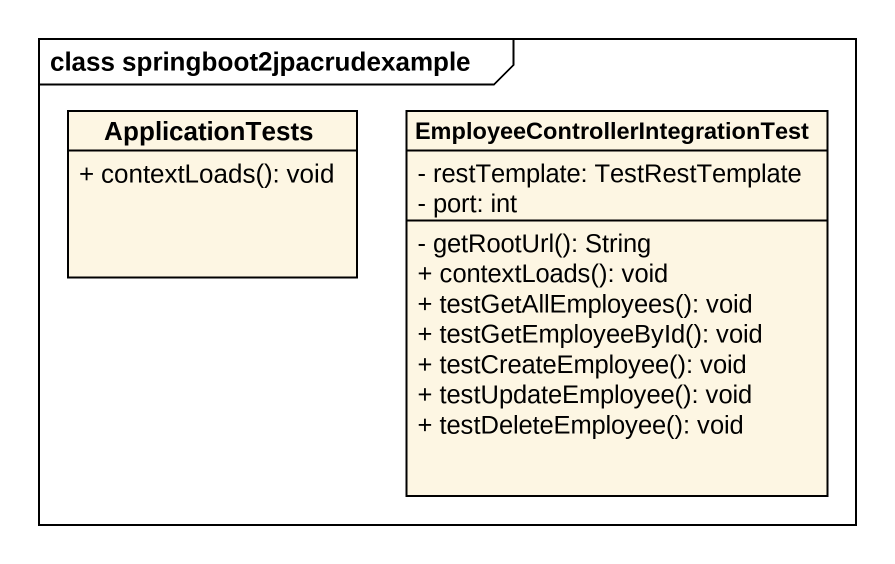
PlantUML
@startuml
mainframe class springboot2jpacrudexample
hide circle
hide empty members
skinparam classAttributeIconSize 0
class ApplicationTests {
  + contextLoads(): void
}
class "EmployeeControllerIntegrationTest" as EmployeeControllerIntegratio {
  - restTemplate: TestRestTemplate
  - port: int
  - getRootUrl(): String
  + contextLoads(): void
  + testGetAllEmployees(): void
  + testGetEmployeeById(): void
  + testCreateEmployee(): void
  + testUpdateEmployee(): void
  + testDeleteEmployee(): void
}
@enduml
